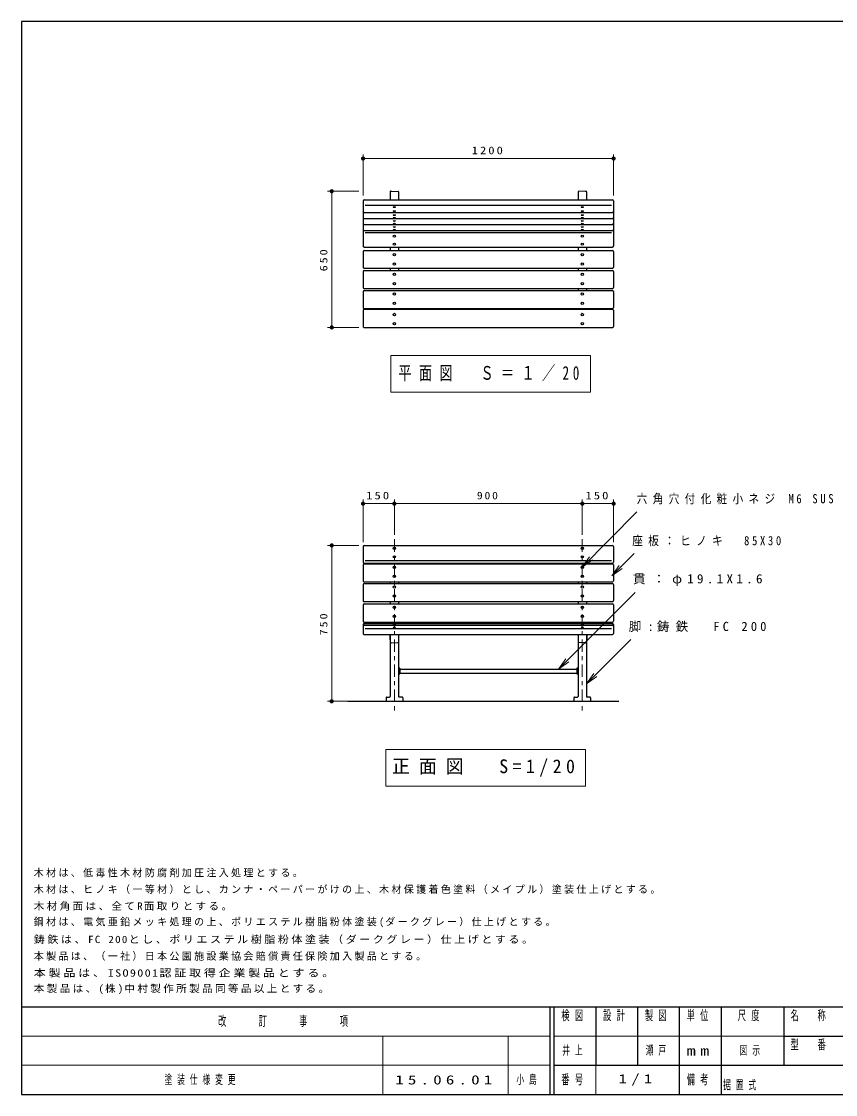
# Model space of a CAD drawing. Units: millimetres on the paper, scale 1:20. Extents: x -579 to 12, y -38 to 257.
# Drawn here: x -365 to -170.1, y 0 to 257 of the extents above; entities that cross this region are included whole.
import ezdxf

# ---------------------------------------------------------------- set-up
doc = ezdxf.new("R2010")
doc.units = ezdxf.units.MM
doc.linetypes.add('USER2', pattern=[6, 3, -1, 1, -1])
doc.layers.add('1_20', color=3, linetype='Continuous', lineweight=25)
doc.layers.add('99', color=7, linetype='Continuous', lineweight=13)
doc.layers.add('CLASS1', color=7, linetype='Continuous')
doc.styles.add('ＭＳ ゴシック', font='')
doc.styles.get('ＭＳ ゴシック').set_extended_font_data('MS Gothic')

# ---------------------------------------------------------------- blocks, each defined once
blk = doc.blocks.new('open_arrow')
at = {"color": 0, "linetype": 'Continuous', "lineweight": -2}
blk.add_lwpolyline([(7.5, 1.25), (0, 0), (7.5, -1.25)], dxfattribs=at)
blk = doc.blocks.new('filled_dot')
at = {"color": 0, "linetype": 'Continuous', "lineweight": -2, "const_width": 1.25}
blk.add_lwpolyline([(-0.625, 0, 1), (0.625, 0, 1)], format="xyb", close=True, dxfattribs=at)

msp = doc.modelspace()

# ---------------------------------------------------------------- linework, layer by layer
at = {"layer": '1_20', "color": 7, "lineweight": 13}
for p, q in [((-283.217, 215.284), (-283.217, 225.17)), ((-283.217, 224.17), (-223.217, 224.17)), ((-223.217, 215.284), (-223.217, 225.17)), ((-284.217, 216.337), (-291.717, 216.337)), ((-290.717, 183.722), (-290.717, 216.337)), ((-284.217, 183.722), (-291.717, 183.722)), ((-276.554, 177.036), (-276.554, 168.236)), ((-228.754, 177.036), (-276.554, 177.036)), ((-228.754, 168.236), (-228.754, 177.036)), ((-276.554, 168.236), (-228.754, 168.236)), ((-283.217, 132.265), (-283.217, 142.515)), ((-283.217, 141.515), (-275.717, 141.515)), ((-275.717, 134.015), (-275.717, 142.515)), ((-275.717, 141.515), (-230.717, 141.515)), ((-230.717, 134.015), (-230.717, 142.515)), ((-230.717, 141.515), (-223.217, 141.515)), ((-223.217, 132.265), (-223.217, 142.515)), ((-230.717, 126.295), (-217.647, 139.58)), ((-284.217, 131.515), (-291.717, 131.515)), ((-290.717, 94.173), (-290.717, 131.515)), ((-223.631, 124.238), (-218.327, 129.541)), ((-236.419, 101.901), (-218.09, 120.229)), ((-229.717, 98.381), (-219.111, 108.988)), ((-285.467, 94.173), (-291.717, 94.173)), ((-277.736, 82.618), (-277.736, 73.818)), ((-229.936, 82.618), (-277.736, 82.618)), ((-229.936, 73.818), (-229.936, 82.618)), ((-277.736, 73.818), (-229.936, 73.818))]:
    msp.add_line(p, q, dxfattribs=at)
at = {"layer": '1_20'}
for p, q in [((-276.717, 216.233), (-276.717, 214.284)), ((-276.517, 216.338), (-276.621, 216.333)), ((-276.517, 216.338), (-274.813, 216.269)), ((-274.717, 216.169), (-274.717, 214.284)), ((-231.717, 216.169), (-231.717, 214.284)), ((-229.917, 216.338), (-231.621, 216.269)), ((-229.917, 216.338), (-229.813, 216.333)), ((-229.717, 216.233), (-229.717, 214.284)), ((-283.217, 214.034), (-283.217, 203.23)), ((-282.967, 214.284), (-223.467, 214.284)), ((-223.217, 214.034), (-223.217, 203.23)), ((-282.967, 211.275), (-223.467, 211.275)), ((-282.717, 212.99), (-223.717, 212.99)), ((-282.967, 209.812), (-223.467, 209.812)), ((-282.967, 208.405), (-223.467, 208.405)), ((-282.967, 206.955), (-223.467, 206.955)), ((-282.717, 206.449), (-223.717, 206.449)), ((-283.217, 201.901), (-283.217, 198.134)), ((-282.967, 202.98), (-223.467, 202.98)), ((-282.967, 202.151), (-223.467, 202.151)), ((-276.717, 202.98), (-276.717, 202.151)), ((-274.717, 202.98), (-274.717, 202.151)), ((-231.717, 202.98), (-231.717, 202.151)), ((-229.717, 202.98), (-229.717, 202.151)), ((-223.217, 201.901), (-223.217, 198.134)), ((-282.717, 197.913), (-223.717, 197.913)), ((-283.217, 197.113), (-283.217, 193.285)), ((-282.967, 197.884), (-223.467, 197.884)), ((-282.967, 197.363), (-223.467, 197.363)), ((-276.717, 197.884), (-276.717, 197.363)), ((-274.717, 197.884), (-274.717, 197.363)), ((-231.717, 197.884), (-231.717, 197.363)), ((-229.717, 197.884), (-229.717, 197.363)), ((-223.217, 197.113), (-223.217, 193.285)), ((-282.967, 193.035), (-223.467, 193.035)), ((-231.717, 193.035), (-231.717, 192.574)), ((-229.717, 193.035), (-229.717, 192.574)), ((-283.217, 192.324), (-283.217, 188.475)), ((-282.967, 192.574), (-223.467, 192.574)), ((-223.217, 192.324), (-223.217, 188.475)), ((-283.217, 187.82), (-283.217, 183.972)), ((-282.967, 188.225), (-223.467, 188.225)), ((-282.967, 188.07), (-223.467, 188.07)), ((-223.217, 187.82), (-223.217, 183.972)), ((-282.967, 183.722), (-223.467, 183.722)), ((-283.217, 131.265), (-283.217, 127.511)), ((-282.967, 131.515), (-223.467, 131.515)), ((-223.217, 131.265), (-223.217, 127.511)), ((-283.217, 126.882), (-283.217, 123.039)), ((-282.967, 127.261), (-223.467, 127.261)), ((-282.967, 127.132), (-223.467, 127.132)), ((-282.717, 127.876), (-223.717, 127.876)), ((-276.717, 127.261), (-276.717, 127.132)), ((-274.717, 127.261), (-274.717, 127.132)), ((-231.717, 127.261), (-231.717, 127.132)), ((-229.717, 127.261), (-229.717, 127.132)), ((-223.217, 126.882), (-223.217, 123.039)), ((-283.217, 122.136), (-283.217, 118.293)), ((-282.967, 122.789), (-223.467, 122.789)), ((-282.967, 122.386), (-223.467, 122.386)), ((-276.717, 122.789), (-276.717, 122.386)), ((-274.717, 122.789), (-274.717, 122.386)), ((-231.717, 122.789), (-231.717, 122.386)), ((-229.717, 122.789), (-229.717, 122.386)), ((-223.217, 122.136), (-223.217, 118.293)), ((-283.217, 117.247), (-283.217, 113.403)), ((-282.967, 118.043), (-223.467, 118.043)), ((-282.967, 117.497), (-223.467, 117.497)), ((-276.717, 118.043), (-276.717, 117.497)), ((-274.717, 118.043), (-274.717, 117.497)), ((-231.717, 118.043), (-231.717, 117.497)), ((-229.717, 118.043), (-229.717, 117.497)), ((-223.217, 117.247), (-223.217, 113.403)), ((-282.967, 113.153), (-223.467, 113.153)), ((-276.717, 113.153), (-276.717, 112.784)), ((-274.717, 113.153), (-274.717, 112.784)), ((-231.717, 113.153), (-231.717, 112.784)), ((-229.717, 113.153), (-229.717, 112.784)), ((-283.217, 112.534), (-283.217, 110.448)), ((-282.967, 112.784), (-223.467, 112.784)), ((-282.967, 112.427), (-223.467, 112.427)), ((-282.717, 111.637), (-223.717, 111.637)), ((-223.217, 112.534), (-223.217, 110.448)), ((-282.967, 110.198), (-223.467, 110.198)), ((-276.767, 110.198), (-276.767, 108.923)), ((-276.767, 108.923), (-276.717, 108.921)), ((-276.717, 110.198), (-276.717, 95.357)), ((-276.517, 108.173), (-276.621, 108.178)), ((-276.517, 108.173), (-274.813, 108.242)), ((-274.717, 110.198), (-274.717, 95.357)), ((-231.717, 110.198), (-231.717, 95.357)), ((-229.917, 108.173), (-231.621, 108.242)), ((-229.917, 108.173), (-229.813, 108.178)), ((-229.717, 110.198), (-229.717, 95.357)), ((-229.667, 108.923), (-229.717, 108.921)), ((-229.667, 110.198), (-229.667, 108.923)), ((-274.717, 102.13), (-274.462, 102.103)), ((-274.462, 100.744), (-274.717, 100.717)), ((-274.417, 102.053), (-274.417, 100.793)), ((-274.417, 101.901), (-232.017, 101.901)), ((-274.417, 100.946), (-232.017, 100.946)), ((-232.017, 102.053), (-232.017, 100.793)), ((-231.717, 102.13), (-231.973, 102.103)), ((-231.973, 100.744), (-231.717, 100.717)), ((-277.573, 95.179), (-276.861, 95.208)), ((-273.861, 95.179), (-274.573, 95.208)), ((-232.573, 95.179), (-231.861, 95.208)), ((-228.861, 95.179), (-229.573, 95.208)), ((-286.871, 94.173), (-221.967, 94.173)), ((-277.717, 95.029), (-277.717, 94.173)), ((-273.717, 95.029), (-273.717, 94.173)), ((-232.717, 95.029), (-232.717, 94.173)), ((-228.717, 95.029), (-228.717, 94.173))]:
    msp.add_line(p, q, dxfattribs=at)
at = {"layer": '1_20', "color": 7, "linetype": 'USER2', "lineweight": 13}
for p, q in [((-275.717, 133.015), (-275.717, 91.584)), ((-230.717, 133.015), (-230.717, 91.584))]:
    msp.add_line(p, q, dxfattribs=at)
at = {"layer": '1_20'}
for centre, radius, start, end in [((-276.617, 216.233), 0.1, 92.29061, 180), ((-274.817, 216.169), 0.1, 359.99999, 87.70941), ((-231.617, 216.169), 0.1, 92.29055, 179.99998), ((-229.817, 216.233), 0.1, 359.99996, 87.70936), ((-282.967, 214.034), 0.25, 89.99998, 179.99996), ((-223.467, 214.034), 0.25, 0, 89.99998), ((-282.967, 211.525), 0.25, 179.99998, 270.00002), ((-223.467, 211.525), 0.25, 269.99996, 0), ((-282.967, 210.062), 0.25, 179.99998, 270.00002), ((-282.967, 208.655), 0.25, 179.99998, 270.00002), ((-223.467, 210.062), 0.25, 269.99996, 0), ((-223.467, 208.655), 0.25, 269.99996, 0), ((-282.967, 207.205), 0.25, 179.99998, 270.00002), ((-223.467, 207.205), 0.25, 269.99996, 0), ((-282.967, 203.23), 0.25, 179.99998, 270.00002), ((-223.467, 203.23), 0.25, 269.99996, 0), ((-282.967, 201.901), 0.25, 89.99998, 179.99996), ((-223.467, 201.901), 0.25, 0, 89.99998), ((-282.967, 198.134), 0.25, 179.99998, 270.00002), ((-223.467, 198.134), 0.25, 269.99996, 0), ((-282.967, 197.113), 0.25, 89.99998, 179.99996), ((-223.467, 197.113), 0.25, 0, 89.99998), ((-282.967, 193.285), 0.25, 179.99998, 270.00002), ((-223.467, 193.285), 0.25, 269.99996, 0), ((-282.967, 192.324), 0.25, 89.99998, 179.99996), ((-223.467, 192.324), 0.25, 0, 89.99998), ((-282.967, 188.475), 0.25, 179.99998, 270.00002), ((-282.967, 187.82), 0.25, 89.99998, 179.99996), ((-223.467, 188.475), 0.25, 269.99996, 0), ((-223.467, 187.82), 0.25, 0, 89.99998), ((-282.967, 183.972), 0.25, 179.99998, 270.00002), ((-223.467, 183.972), 0.25, 269.99996, 0), ((-282.967, 131.265), 0.25, 89.99998, 179.99996), ((-223.467, 131.265), 0.25, 0, 89.99998), ((-282.967, 127.511), 0.25, 179.99998, 270.00002), ((-282.967, 126.882), 0.25, 89.99998, 179.99996), ((-223.467, 127.511), 0.25, 270.00002, 0), ((-223.467, 126.882), 0.25, 0, 89.99998), ((-282.967, 123.039), 0.25, 179.99998, 270.00002), ((-282.967, 122.136), 0.25, 89.99998, 179.99996), ((-223.467, 123.039), 0.25, 270.00002, 0), ((-223.467, 122.136), 0.25, 0, 89.99998), ((-282.967, 118.293), 0.25, 179.99998, 270.00002), ((-223.467, 118.293), 0.25, 270.00002, 0), ((-282.967, 117.247), 0.25, 89.99998, 179.99996), ((-223.467, 117.247), 0.25, 0, 89.99998), ((-282.967, 113.403), 0.25, 179.99998, 270.00002), ((-223.467, 113.403), 0.25, 270.00002, 0), ((-282.967, 112.534), 0.25, 89.99998, 179.99996), ((-282.967, 112.177), 0.25, 89.99998, 179.99996), ((-223.467, 112.534), 0.25, 0, 89.99998), ((-223.467, 112.177), 0.25, 0, 89.99998), ((-282.967, 110.448), 0.25, 179.99998, 270.00002), ((-276.617, 108.277), 0.1, 179.99992, 267.70932), ((-274.817, 108.341), 0.1, 272.29054, 359.99996), ((-231.617, 108.341), 0.1, 180, 267.70943), ((-229.817, 108.277), 0.1, 272.29064, 0.00004), ((-223.467, 110.448), 0.25, 270.00002, 0), ((-274.467, 102.053), 0.05, 0, 83.99099), ((-274.467, 100.793), 0.05, 276.009, 0), ((-231.967, 102.053), 0.05, 96.00898, 179.99996), ((-231.967, 100.793), 0.05, 179.99996, 263.99096), ((-277.567, 95.029), 0.15, 92.29005, 179.99996), ((-276.867, 95.357), 0.15, 272.29, 0), ((-274.567, 95.357), 0.15, 179.99996, 267.70997), ((-273.867, 95.029), 0.15, 0, 87.70991), ((-232.567, 95.029), 0.15, 92.29005, 179.99996), ((-231.867, 95.357), 0.15, 272.28999, 0), ((-229.567, 95.357), 0.15, 179.99996, 267.70997), ((-228.867, 95.029), 0.15, 0, 87.70991)]:
    msp.add_arc(centre, radius, start, end, dxfattribs=at)
for centre, ratio in [((-275.717, 212.547), 0.443497), ((-275.717, 211.549), 0.443497), ((-230.717, 212.547), 0.443497), ((-230.717, 211.549), 0.443497), ((-275.717, 210.614), 0.284253), ((-275.717, 209.974), 0.284203), ((-275.717, 209.207), 0.284253), ((-275.717, 208.568), 0.284253), ((-230.717, 210.614), 0.284253), ((-230.717, 209.974), 0.284203), ((-230.717, 209.207), 0.284253), ((-230.717, 208.568), 0.284253), ((-275.717, 207.757), 0.284203), ((-275.717, 207.118), 0.284203), ((-275.717, 205.589), 0.859678), ((-230.717, 207.757), 0.284203), ((-230.717, 207.118), 0.284203), ((-230.717, 205.589), 0.859678), ((-275.717, 203.654), 0.859678), ((-230.717, 203.654), 0.859678), ((-275.717, 201.162), 0.999697), ((-230.717, 201.162), 0.999697), ((-275.717, 198.912), 0.999697), ((-230.717, 198.912), 0.999697), ((-275.717, 196.431), 0.991864), ((-230.717, 196.431), 0.991864), ((-275.717, 194.199), 0.991864), ((-230.717, 194.199), 0.991864), ((-275.717, 191.704), 0.972435), ((-230.717, 191.704), 0.972435), ((-275.717, 189.516), 0.972435), ((-230.717, 189.516), 0.972435), ((-275.717, 186.808), 0.978081), ((-230.717, 186.808), 0.978081), ((-275.717, 184.607), 0.978081), ((-230.717, 184.607), 0.978081), ((-275.717, 130.789), 0.896196), ((-275.717, 128.772), 0.896196), ((-230.717, 130.789), 0.896196), ((-230.717, 128.772), 0.896196), ((-275.717, 126.295), 0.958702), ((-230.717, 126.295), 0.958702), ((-275.717, 124.138), 0.958702), ((-230.717, 124.138), 0.958702), ((-275.717, 121.549), 0.958702), ((-230.717, 121.549), 0.958702), ((-275.717, 119.392), 0.958716), ((-230.717, 119.392), 0.958716), ((-275.717, 116.659), 0.958702), ((-230.717, 116.659), 0.958702), ((-275.717, 114.502), 0.958702), ((-230.717, 114.502), 0.958702), ((-275.717, 112.313), 0.207914), ((-275.717, 111.845), 0.207914), ((-230.717, 112.313), 0.207914), ((-230.717, 111.845), 0.207914)]:
    msp.add_ellipse(centre, major_axis=(0.3, 0), ratio=ratio, dxfattribs=at)
for centre, start_param in [((-275.717, 112.458), 6.0804114), ((-230.717, 112.458), 6.0808097)]:
    msp.add_ellipse(centre, major_axis=(0.3, 0), ratio=0.510683, start_param=start_param, end_param=9.6274429, dxfattribs=at)
at = {"layer": '99', "color": 20, "lineweight": 25}
for p, q in [((0, 257), (-365, 257)), ((-365, 257), (-365, 0)), ((-365, 21), (0, 21)), ((-365, 0), (0, 0))]:
    msp.add_line(p, q, dxfattribs=at)
at = {"layer": '99', "color": 3, "lineweight": 25}
for p, q in [((-238.5, 21), (-238.5, 0)), ((-237.5, 21), (-237.5, 0)), ((-227.5, 21), (-227.5, 7)), ((-217.5, 21), (-217.5, 7)), ((-207.5, 21), (-207.5, 0)), ((-197.5, 21), (-197.5, 7)), ((-182.5, 21), (-182.5, 7)), ((-182.5, 14), (-70, 14)), ((-237.5, 7), (0, 7)), ((-197.5, 7), (-197.5, 0))]:
    msp.add_line(p, q, dxfattribs=at)
at = {"layer": '99'}
for p, q in [((-365, 14), (-238.5, 14)), ((-278.5, 14), (-278.5, 0)), ((-248.5, 14), (-248.5, 0)), ((-237.5, 14), (-182.5, 14)), ((-365, 7), (-238.5, 7)), ((-227.5, 7), (-227.5, 0))]:
    msp.add_line(p, q, dxfattribs=at)

# ---------------------------------------------------------------- block references
at = {"layer": '1_20', "color": 7, "lineweight": 13, "xscale": 0.4, "yscale": 0.4}
for p in [(-283.217, 224.17), (-283.217, 141.515), (-275.717, 141.515), (-230.717, 141.515)]:
    msp.add_blockref('filled_dot', p, dxfattribs=at)
for name, p, rotation in [('filled_dot', (-223.217, 224.17), 180), ('filled_dot', (-290.717, 216.337), 270), ('filled_dot', (-290.717, 183.722), 90), ('filled_dot', (-275.717, 141.515), 180), ('filled_dot', (-230.717, 141.515), 180), ('filled_dot', (-223.217, 141.515), 180), ('filled_dot', (-290.717, 131.515), 270), ('open_arrow', (-230.717, 126.295), 45.5), ('open_arrow', (-223.631, 124.238), 45), ('open_arrow', (-236.419, 101.901), 45), ('open_arrow', (-229.717, 98.381), 45), ('filled_dot', (-290.717, 94.173), 90)]:
    msp.add_blockref(name, p, dxfattribs=dict(at, rotation=rotation))

# ---------------------------------------------------------------- texts
at = {"layer": '1_20', "color": 7, "style": 'ＭＳ ゴシック'}
for s, insert, char_height, attachment_point in [('\\T1.33;\\W1.2;1200', (-253.217, 225.17), 1.833, 8), ('\\T1.56;\\W0.7;平面図\u3000Ｓ＝１／20', (-252.654, 172.636), 3.299, 5), ('\\T1.33;\\W1.2;150', (-279.467, 142.515), 1.833, 8), ('\\T1.33;\\W1.1;900', (-253.217, 142.515), 1.833, 8), ('\\T1.33;\\W1.2;150', (-226.967, 142.515), 1.833, 8), ('\\T1.5;\\W0.85;六角穴付化粧小ネジ\\~M6\\~SUS', (-217.689, 142.58), 2.199, 4), ('\\T1.5;\\W0.85;座板：ヒノキ\u300085X30', (-218.76, 132.541), 2.199, 4), ('\\T1.5;\\W1.05;貫：φ19.1X1.6', (-218.656, 123.229), 2.199, 4), ('\\T1.5;脚:鋳鉄\u3000FC\\~200', (-219.591, 111.988), 2.199, 4), ('\\T1.5;\\W0.95;正面図\u3000S=1/20', (-253.836, 78.218), 3.299, 5)]:
    msp.add_mtext(s, dxfattribs=dict(at, insert=insert, char_height=char_height, attachment_point=attachment_point))
at = {"layer": '1_20', "color": 7, "char_height": 1.833, "attachment_point": 8, "rotation": 90, "style": 'ＭＳ ゴシック'}
for s, insert in [('\\T1.33;\\W1.15;650', (-291.717, 200.03)), ('\\T1.33;\\W1.15;750', (-291.717, 112.844))]:
    msp.add_mtext(s, dxfattribs=dict(at, insert=insert))
at = {"layer": '99', "style": 'ＭＳ ゴシック'}
for s, insert, char_height, attachment_point in [('\\T1.64;\\W0.6;改\u3000\u3000訂\u3000\u3000事\u3000\u3000項', (-301.75, 17.5), 2.346, 5), ('\\T1.64;\\W0.6;検図', (-232.5, 20.167), 2.346, 2), ('\\T1.64;\\W0.6;設計', (-222.5, 20.167), 2.346, 2), ('\\T1.64;\\W0.6;製図', (-212.5, 20.167), 2.346, 2), ('\\T1.64;\\W0.6;単位', (-202.5, 20.167), 2.346, 2), ('\\T1.64;\\W0.6;尺度', (-190.25, 20.167), 2.346, 2), ('\\T1.64;\\W0.6;名\u3000称', (-176, 20.167), 2.346, 2), ('\\T1.64;\\W0.6;型\u3000番', (-176, 13.167), 2.346, 2), ('\\T1.64;\\W0.6;井上', (-235.5, 10.5), 2.199, 4), ('\\T1.64;\\W0.6;瀬戸', (-212.5, 10.5), 2.199, 5), ('\\T1.5;\\W1.35;mm', (-202.5, 10.5), 2.346, 5), ('\\T1.64;\\W0.6;図示', (-190, 10.5), 2.199, 5), ('\\T1.64;\\W0.6;備考', (-202.5, 3.5), 2.346, 5), ('\\T1.64;\\W0.6;塗装仕様変更', (-330.75, 3.5), 2.199, 4), ('\\T1.5;\\W1.35;15.06.01', (-275.5, 3.5), 2.199, 4), ('\\T1.64;\\W0.6;小島', (-246.5, 3.5), 2.199, 4), ('\\T1.64;\\W0.6;番号', (-232.5, 3.5), 2.346, 5), ('\\T1.5;\\W1.35;1/1', (-217.5, 3.5), 2.199, 5), ('\\T1.64;\\W0.6;据置式', (-197, 1), 2.199, 7)]:
    msp.add_mtext(s, dxfattribs=dict(at, insert=insert, char_height=char_height, attachment_point=attachment_point))
at = {"layer": 'CLASS1', "char_height": 1.76, "attachment_point": 7, "style": 'ＭＳ ゴシック'}
for s, insert in [('\\T1.23;木材は、低毒性木材防腐剤加圧注入処理とする。', (-362.052, 52.036)), ('\\T1.23;木材は、ヒノキ（一等材）とし、カンナ・ペーパーがけの上、木材保護着色塗料（メイプル）塗装仕上げとする。', (-362.052, 48.036)), ('\\T1.23;\\W1.05;木材角面は、全てR面取りとする。', (-362.052, 44.036)), ('\\T1.23;鋼材は、電気亜鉛メッキ処理の上、ポリエステル樹脂粉体塗装(ダークグレー）仕上げとする。', (-362.052, 40.036)), ('\\T1.23;\\W1.1;鋳鉄は、FC\\~200とし、ポリエステル樹脂粉体塗装（ダークグレー）仕上げとする。', (-362.052, 36.036)), ('\\T1.23;本製品は、（一社）日本公園施設業協会賠償責任保険加入製品とする。', (-362.052, 32.036)), ('\\T1.23;\\W1.2;本製品は、ISO9001認証取得企業製品とする。', (-362.052, 28.036)), ('\\T1.23;\\W1.05;本製品は、(株)中村製作所製品同等品以上とする。', (-362.052, 24.036))]:
    msp.add_mtext(s, dxfattribs=dict(at, insert=insert))

doc.saveas('drawing.dxf')
